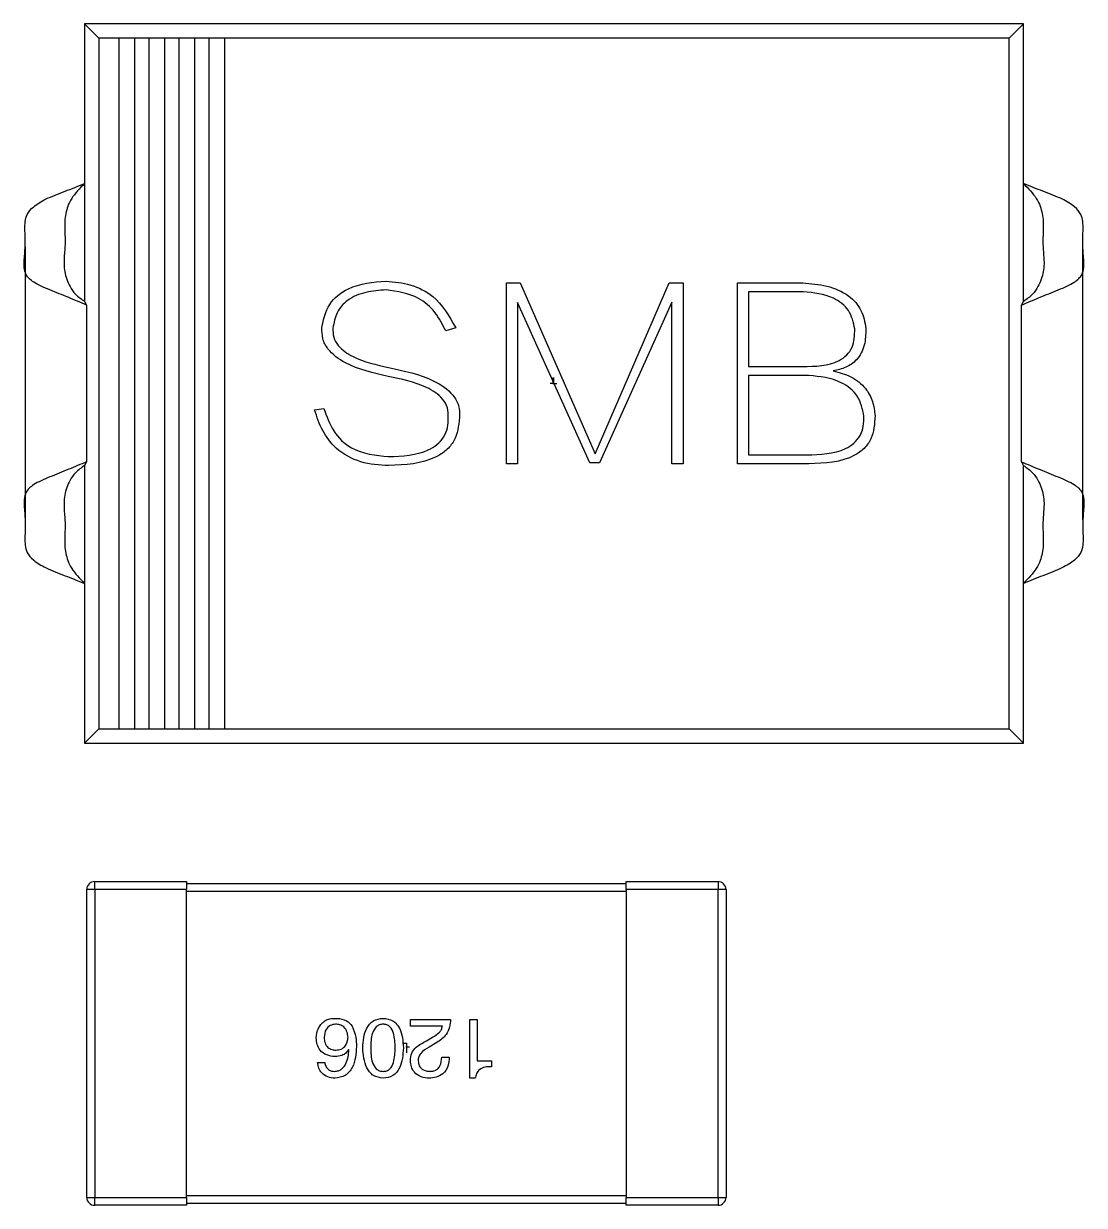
# Model space of a CAD drawing. Header units: millimetres. Extents: x 0 to 841, y 0 to 2287.
# Drawn here: x 355.1 to 365.72, y 317.24 to 329.07 of the extents above; entities that cross this region are included whole.
import ezdxf

# ---------------------------------------------------------------- set-up
doc = ezdxf.new("R2010")
doc.units = ezdxf.units.MM
doc.header["$PDSIZE"] = -1

msp = doc.modelspace()

# ---------------------------------------------------------------- linework, layer by layer
at = {"color": 7, "linetype": 'Continuous', "lineweight": 25}
for p, q in [((355.712, 329.065), (355.712, 326.285)), ((355.857, 328.921), (355.712, 329.065)), ((365.112, 329.065), (355.712, 329.065)), ((364.967, 328.921), (365.112, 329.065)), ((365.112, 326.285), (365.112, 329.065)), ((355.857, 328.921), (355.857, 322.01)), ((356.057, 328.921), (355.857, 328.921)), ((356.217, 328.921), (356.057, 328.921)), ((356.057, 328.921), (356.057, 322.01)), ((356.217, 322.01), (356.217, 328.921)), ((356.357, 328.921), (356.217, 328.921)), ((356.357, 328.921), (356.357, 322.01)), ((356.517, 328.921), (356.357, 328.921)), ((356.657, 328.921), (356.517, 328.921)), ((356.517, 322.01), (356.517, 328.921)), ((356.817, 328.921), (356.657, 328.921)), ((356.657, 328.921), (356.657, 322.01)), ((356.957, 328.921), (356.817, 328.921)), ((356.817, 322.01), (356.817, 328.921)), ((357.117, 328.921), (356.957, 328.921)), ((356.957, 328.921), (356.957, 322.01)), ((364.967, 328.921), (357.117, 328.921)), ((357.117, 322.01), (357.117, 328.921)), ((364.967, 322.01), (364.967, 328.921)), ((355.117, 326.831), (355.117, 324.1)), ((365.707, 324.1), (365.707, 326.831)), ((359.936, 324.662), (359.936, 326.472)), ((359.936, 326.472), (360.074, 326.472)), ((360.074, 326.472), (360.823, 324.76)), ((360.823, 324.76), (361.564, 326.472)), ((361.564, 326.472), (361.705, 326.472)), ((361.705, 326.472), (361.705, 324.662)), ((362.249, 324.662), (362.249, 326.472)), ((362.249, 326.472), (362.904, 326.472)), ((362.36, 326.383), (362.36, 325.635)), ((362.908, 326.383), (362.36, 326.383)), ((355.733, 326.249), (355.733, 324.682)), ((360.772, 324.671), (360.047, 326.274)), ((360.047, 326.274), (360.047, 324.662)), ((361.593, 326.28), (360.866, 324.671)), ((361.593, 324.662), (361.593, 326.28)), ((365.092, 326.249), (365.112, 326.285)), ((365.092, 324.682), (365.092, 326.249)), ((359.429, 326.023), (359.329, 325.991)), ((362.36, 325.635), (362.899, 325.635)), ((362.36, 325.545), (362.36, 324.751)), ((362.963, 325.545), (362.36, 325.545)), ((358.016, 325.201), (358.109, 325.216)), ((362.36, 324.751), (362.942, 324.751)), ((355.733, 324.682), (355.712, 324.646)), ((355.712, 324.646), (355.712, 321.865)), ((360.047, 324.662), (359.936, 324.662)), ((360.866, 324.671), (360.772, 324.671)), ((361.705, 324.662), (361.593, 324.662)), ((362.963, 324.662), (362.249, 324.662)), ((365.112, 321.865), (365.112, 324.646)), ((355.857, 322.01), (355.712, 321.865)), ((355.857, 322.01), (356.057, 322.01)), ((356.057, 322.01), (356.217, 322.01)), ((356.217, 322.01), (356.357, 322.01)), ((356.357, 322.01), (356.517, 322.01)), ((356.517, 322.01), (356.657, 322.01)), ((356.657, 322.01), (356.817, 322.01)), ((356.817, 322.01), (356.957, 322.01)), ((356.957, 322.01), (357.117, 322.01)), ((357.117, 322.01), (364.967, 322.01)), ((364.967, 322.01), (365.112, 321.865)), ((355.712, 321.865), (365.112, 321.865)), ((355.814, 320.402), (355.814, 320.482)), ((355.814, 320.482), (356.734, 320.482)), ((356.734, 320.482), (356.734, 320.402)), ((356.734, 320.462), (361.134, 320.462)), ((361.134, 320.482), (362.054, 320.482)), ((361.134, 320.402), (361.134, 320.482)), ((362.054, 320.482), (362.054, 320.402)), ((355.814, 320.402), (355.734, 320.402)), ((355.734, 317.322), (355.734, 320.402)), ((355.814, 320.402), (355.814, 317.322)), ((356.734, 320.402), (355.814, 320.402)), ((356.734, 317.322), (356.734, 320.402)), ((361.134, 320.382), (356.734, 320.382)), ((362.054, 320.402), (361.134, 320.402)), ((361.134, 320.402), (361.134, 317.322)), ((362.054, 317.322), (362.054, 320.402)), ((362.134, 320.402), (362.054, 320.402)), ((362.134, 320.402), (362.134, 317.322)), ((358.974, 319.103), (359.377, 319.103)), ((358.974, 319.035), (358.974, 319.103)), ((359.295, 319.035), (358.974, 319.035)), ((359.568, 319.103), (359.644, 319.103)), ((359.568, 318.513), (359.568, 319.103)), ((359.644, 319.103), (359.644, 318.687)), ((359.135, 318.887), (359.197, 318.923)), ((358.359, 318.799), (358.356, 318.802)), ((359.24, 318.871), (359.161, 318.825)), ((358.045, 318.671), (358.117, 318.671)), ((359.289, 318.726), (359.364, 318.726)), ((359.644, 318.687), (359.785, 318.687)), ((359.785, 318.687), (359.785, 318.628)), ((359.624, 318.513), (359.568, 318.513)), ((355.734, 317.322), (355.814, 317.322)), ((355.814, 317.242), (355.814, 317.322)), ((355.814, 317.322), (356.734, 317.322)), ((356.734, 317.242), (355.814, 317.242)), ((356.734, 317.342), (361.134, 317.342)), ((356.734, 317.322), (356.734, 317.242)), ((361.134, 317.262), (356.734, 317.262)), ((361.134, 317.322), (362.054, 317.322)), ((361.134, 317.242), (361.134, 317.322)), ((362.054, 317.242), (361.134, 317.242)), ((362.054, 317.322), (362.054, 317.242)), ((362.054, 317.322), (362.134, 317.322))]:
    msp.add_line(p, q, dxfattribs=at)
at = {"color": 7, "linetype": 'Continuous'}
for p, q in [((360.403, 325.466), (360.403, 325.525)), ((360.412, 325.465), (360.412, 325.525)), ((360.412, 325.465), (360.412, 325.525)), ((360.403, 325.466), (360.374, 325.466)), ((360.412, 325.465), (360.442, 325.465)), ((360.412, 325.465), (360.442, 325.465)), ((358.934, 318.862), (358.904, 318.862)), ((358.934, 318.862), (358.904, 318.862)), ((358.934, 318.862), (358.934, 318.802)), ((358.934, 318.862), (358.934, 318.802)), ((358.934, 318.827), (358.964, 318.827)), ((358.934, 318.827), (358.934, 318.768))]:
    msp.add_line(p, q, dxfattribs=at)
at = {"color": 7, "linetype": 'Continuous', "lineweight": 25}
for centre, start, end in [((355.814, 320.402), 90, 180), ((362.054, 320.402), 0, 90), ((355.814, 317.322), 180, 270), ((362.054, 317.322), 270, 0)]:
    msp.add_arc(centre, 0.08, start, end, dxfattribs=at)
for points, knots in [([(355.733, 326.249), (355.673, 326.275), (355.546, 326.328), (355.354, 326.405), (355.195, 326.474), (355.101, 326.57), (355.108, 326.692), (355.122, 326.859), (355.114, 327.012), (355.117, 327.141), (355.197, 327.235), (355.32, 327.314), (355.509, 327.384), (355.647, 327.439), (355.712, 327.465)], [0, 0, 0, 0, 0.061949, 0.131466, 0.207442, 0.278554, 0.399549, 0.500679, 0.606314, 0.720945, 0.786943, 0.858216, 0.933034, 1, 1, 1, 1]), ([(355.712, 327.465), (355.664, 327.416), (355.566, 327.314), (355.514, 327.143), (355.513, 327.016), (355.521, 326.869), (355.508, 326.737), (355.504, 326.623), (355.531, 326.515), (355.566, 326.432), (355.622, 326.35), (355.681, 326.309), (355.713, 326.286)], [0, 0, 0, 0, 0.100904, 0.206993, 0.343489, 0.496154, 0.654287, 0.79477, 0.849119, 0.894101, 0.941785, 1, 1, 1, 1]), ([(365.092, 326.249), (365.151, 326.275), (365.278, 326.328), (365.471, 326.405), (365.629, 326.474), (365.723, 326.57), (365.716, 326.692), (365.703, 326.859), (365.71, 327.012), (365.707, 327.141), (365.628, 327.235), (365.505, 327.314), (365.315, 327.384), (365.177, 327.439), (365.112, 327.465)], [0, 0, 0, 0, 0.061949, 0.131466, 0.207442, 0.278554, 0.399549, 0.500679, 0.606314, 0.720945, 0.786943, 0.858216, 0.933034, 1, 1, 1, 1]), ([(365.112, 327.465), (365.16, 327.416), (365.259, 327.314), (365.31, 327.143), (365.311, 327.016), (365.303, 326.869), (365.316, 326.737), (365.321, 326.623), (365.293, 326.515), (365.259, 326.432), (365.202, 326.35), (365.144, 326.309), (365.112, 326.286)], [0, 0, 0, 0, 0.100904, 0.206993, 0.343489, 0.496154, 0.654287, 0.79477, 0.849119, 0.894101, 0.941785, 1, 1, 1, 1]), ([(358.088, 326.025), (358.106, 326.106), (358.141, 326.27), (358.389, 326.462), (358.601, 326.479), (358.731, 326.49)], [0, 0, 0, 0, 0.2797922, 0.5590496, 1, 1, 1, 1]), ([(358.731, 326.49), (358.814, 326.482), (358.98, 326.465), (359.255, 326.328), (359.363, 326.139), (359.429, 326.023)], [0, 0, 0, 0, 0.281159, 0.561636, 1, 1, 1, 1]), ([(362.904, 326.472), (362.984, 326.465), (363.144, 326.451), (363.357, 326.364), (363.501, 326.203), (363.523, 326.077), (363.534, 326.014)], [0, 0, 0, 0, 0.281014, 0.560776, 0.780117, 1, 1, 1, 1]), ([(358.731, 326.401), (358.663, 326.396), (358.528, 326.386), (358.349, 326.315), (358.228, 326.179), (358.209, 326.073), (358.199, 326.02)], [0, 0, 0, 0, 0.281064, 0.560765, 0.780057, 1, 1, 1, 1]), ([(359.329, 325.991), (359.296, 326.055), (359.231, 326.184), (359.03, 326.358), (358.844, 326.385), (358.731, 326.401)], [0, 0, 0, 0, 0.2809205, 0.5613002, 1, 1, 1, 1]), ([(363.423, 326.011), (363.409, 326.076), (363.38, 326.206), (363.18, 326.355), (363.011, 326.372), (362.908, 326.383)], [0, 0, 0, 0, 0.279392, 0.558788, 1, 1, 1, 1]), ([(355.712, 326.285), (355.716, 326.277), (355.723, 326.262), (355.73, 326.253), (355.733, 326.249)], [0, 0, 0, 0, 0.5599708, 1, 1, 1, 1]), ([(358.752, 325.536), (358.605, 325.569), (358.384, 325.618), (358.163, 325.775), (358.09, 325.911), (358.089, 325.987), (358.088, 326.025)], [0, 0, 0, 0, 0.500677, 0.749958, 0.874961, 1, 1, 1, 1]), ([(358.199, 326.02), (358.199, 325.989), (358.2, 325.926), (358.265, 325.816), (358.451, 325.692), (358.633, 325.652), (358.755, 325.625)], [0, 0, 0, 0, 0.124865, 0.249753, 0.499152, 1, 1, 1, 1]), ([(362.899, 325.635), (363.028, 325.636), (363.19, 325.638), (363.346, 325.746), (363.42, 325.851), (363.422, 325.947), (363.423, 326.011)], [0, 0, 0, 0, 0.499143, 0.624799, 0.750361, 1, 1, 1, 1]), ([(363.534, 326.014), (363.533, 325.958), (363.53, 325.847), (363.457, 325.703), (363.336, 325.619), (363.25, 325.601), (363.207, 325.592)], [0, 0, 0, 0, 0.280708, 0.559552, 0.779382, 1, 1, 1, 1]), ([(359.354, 325.123), (359.354, 325.157), (359.355, 325.225), (359.283, 325.342), (359.08, 325.468), (358.883, 325.509), (358.752, 325.536)], [0, 0, 0, 0, 0.1247431, 0.2495365, 0.4990063, 1, 1, 1, 1]), ([(358.755, 325.625), (358.912, 325.592), (359.145, 325.544), (359.384, 325.387), (359.466, 325.245), (359.466, 325.164), (359.466, 325.124)], [0, 0, 0, 0, 0.500845, 0.750176, 0.875064, 1, 1, 1, 1]), ([(363.515, 325.137), (363.5, 325.208), (363.471, 325.349), (363.257, 325.515), (363.075, 325.534), (362.963, 325.545)], [0, 0, 0, 0, 0.279631, 0.55891, 1, 1, 1, 1]), ([(363.207, 325.592), (363.268, 325.575), (363.389, 325.543), (363.531, 325.432), (363.609, 325.287), (363.62, 325.189), (363.626, 325.14)], [0, 0, 0, 0, 0.280512, 0.559771, 0.779635, 1, 1, 1, 1]), ([(358.757, 324.644), (358.662, 324.649), (358.473, 324.661), (358.235, 324.793), (358.085, 324.989), (358.039, 325.13), (358.016, 325.201)], [0, 0, 0, 0, 0.280313, 0.559402, 0.779436, 1, 1, 1, 1]), ([(358.109, 325.216), (358.136, 325.138), (358.19, 324.982), (358.411, 324.768), (358.626, 324.746), (358.757, 324.733)], [0, 0, 0, 0, 0.281247, 0.561298, 1, 1, 1, 1]), ([(359.466, 325.124), (359.457, 325.042), (359.443, 324.919), (359.336, 324.793), (359.13, 324.66), (358.923, 324.651), (358.757, 324.644)], [0, 0, 0, 0, 0.249175, 0.374659, 0.500348, 1, 1, 1, 1]), ([(358.757, 324.733), (358.895, 324.739), (359.067, 324.746), (359.243, 324.849), (359.312, 324.925), (359.351, 325.022), (359.353, 325.089), (359.354, 325.123)], [0, 0, 0, 0, 0.498923, 0.624297, 0.749457, 0.874611, 1, 1, 1, 1]), ([(362.942, 324.751), (363.077, 324.755), (363.247, 324.758), (363.417, 324.864), (363.481, 324.942), (363.514, 325.038), (363.514, 325.104), (363.515, 325.137)], [0, 0, 0, 0, 0.4987347, 0.6241059, 0.7493005, 0.8745241, 1, 1, 1, 1]), ([(363.626, 325.14), (363.621, 325.06), (363.614, 324.94), (363.52, 324.811), (363.326, 324.674), (363.124, 324.667), (362.963, 324.662)], [0, 0, 0, 0, 0.249604, 0.375142, 0.500853, 1, 1, 1, 1]), ([(355.733, 324.682), (355.673, 324.656), (355.546, 324.603), (355.354, 324.526), (355.195, 324.457), (355.101, 324.361), (355.108, 324.239), (355.122, 324.072), (355.114, 323.919), (355.117, 323.79), (355.197, 323.696), (355.32, 323.617), (355.509, 323.547), (355.647, 323.492), (355.712, 323.465)], [0, 0, 0, 0, 0.061949, 0.131466, 0.207442, 0.278554, 0.399549, 0.500679, 0.606314, 0.720945, 0.786943, 0.858216, 0.933034, 1, 1, 1, 1]), ([(355.713, 324.645), (355.681, 324.622), (355.622, 324.581), (355.566, 324.499), (355.531, 324.416), (355.504, 324.308), (355.508, 324.194), (355.521, 324.062), (355.513, 323.915), (355.514, 323.788), (355.566, 323.617), (355.664, 323.515), (355.712, 323.465)], [0, 0, 0, 0, 0.058215, 0.105899, 0.150881, 0.20523, 0.345713, 0.503846, 0.656511, 0.793007, 0.899096, 1, 1, 1, 1]), ([(365.112, 324.646), (365.108, 324.654), (365.101, 324.669), (365.095, 324.678), (365.092, 324.682)], [0, 0, 0, 0, 0.559971, 1, 1, 1, 1]), ([(365.092, 324.682), (365.151, 324.656), (365.278, 324.603), (365.471, 324.526), (365.629, 324.457), (365.723, 324.361), (365.716, 324.239), (365.703, 324.072), (365.71, 323.919), (365.707, 323.79), (365.628, 323.696), (365.505, 323.617), (365.315, 323.547), (365.177, 323.492), (365.112, 323.465)], [0, 0, 0, 0, 0.061949, 0.131466, 0.207442, 0.278554, 0.399549, 0.500679, 0.606314, 0.720945, 0.786943, 0.858216, 0.933034, 1, 1, 1, 1]), ([(365.112, 324.645), (365.144, 324.622), (365.202, 324.581), (365.259, 324.499), (365.293, 324.416), (365.321, 324.308), (365.316, 324.194), (365.303, 324.062), (365.311, 323.915), (365.31, 323.788), (365.259, 323.617), (365.16, 323.515), (365.112, 323.465)], [0, 0, 0, 0, 0.058215, 0.105899, 0.150881, 0.20523, 0.345713, 0.503846, 0.656511, 0.793007, 0.899096, 1, 1, 1, 1]), ([(358.032, 318.917), (358.035, 318.947), (358.04, 319.003), (358.075, 319.045), (358.091, 319.064)], [0, 0, 0, 0, 0.55918, 1, 1, 1, 1]), ([(358.091, 319.064), (358.102, 319.075), (358.124, 319.095), (358.176, 319.112), (358.215, 319.113), (358.238, 319.113)], [0, 0, 0, 0, 0.279388, 0.559544, 1, 1, 1, 1]), ([(358.225, 319.054), (358.207, 319.052), (358.17, 319.046), (358.119, 318.997), (358.114, 318.949), (358.11, 318.92)], [0, 0, 0, 0, 0.2807757, 0.5599661, 1, 1, 1, 1]), ([(358.35, 318.923), (358.348, 318.942), (358.344, 318.98), (358.314, 319.027), (358.27, 319.051), (358.24, 319.053), (358.225, 319.054)], [0, 0, 0, 0, 0.280779, 0.559503, 0.779325, 1, 1, 1, 1]), ([(358.238, 319.113), (358.273, 319.109), (358.334, 319.101), (358.374, 319.055), (358.392, 319.035)], [0, 0, 0, 0, 0.559584, 1, 1, 1, 1]), ([(358.392, 319.035), (358.407, 318.998), (358.433, 318.933), (358.434, 318.862), (358.435, 318.831)], [0, 0, 0, 0, 0.558783, 1, 1, 1, 1]), ([(358.498, 318.818), (358.503, 318.887), (358.509, 318.973), (358.564, 319.057), (358.616, 319.102), (358.667, 319.109), (358.701, 319.113)], [0, 0, 0, 0, 0.499687, 0.625352, 0.750869, 1, 1, 1, 1]), ([(358.701, 319.054), (358.689, 319.053), (358.664, 319.05), (358.621, 319.023), (358.58, 318.943), (358.578, 318.868), (358.577, 318.818)], [0, 0, 0, 0, 0.125208, 0.250259, 0.499246, 1, 1, 1, 1]), ([(358.701, 319.113), (358.735, 319.109), (358.786, 319.102), (358.838, 319.057), (358.894, 318.973), (358.9, 318.887), (358.904, 318.818)], [0, 0, 0, 0, 0.249123, 0.374635, 0.500323, 1, 1, 1, 1]), ([(358.822, 318.818), (358.821, 318.868), (358.819, 318.942), (358.781, 319.023), (358.738, 319.051), (358.714, 319.053), (358.701, 319.054)], [0, 0, 0, 0, 0.500896, 0.749906, 0.874864, 1, 1, 1, 1]), ([(359.197, 318.923), (359.221, 318.938), (359.256, 318.96), (359.287, 319.002), (359.292, 319.024), (359.295, 319.035)], [0, 0, 0, 0, 0.559626, 0.779993, 1, 1, 1, 1]), ([(359.377, 319.103), (359.375, 319.077), (359.371, 319.024), (359.331, 318.934), (359.274, 318.895), (359.24, 318.871)], [0, 0, 0, 0, 0.281037, 0.561511, 1, 1, 1, 1]), ([(358.218, 318.73), (358.191, 318.733), (358.136, 318.74), (358.07, 318.786), (358.038, 318.852), (358.034, 318.895), (358.032, 318.917)], [0, 0, 0, 0, 0.280617, 0.559274, 0.779238, 1, 1, 1, 1]), ([(358.11, 318.92), (358.112, 318.902), (358.116, 318.866), (358.144, 318.821), (358.186, 318.799), (358.214, 318.796), (358.228, 318.795)], [0, 0, 0, 0, 0.280784, 0.559454, 0.779294, 1, 1, 1, 1]), ([(358.228, 318.795), (358.247, 318.797), (358.284, 318.801), (358.327, 318.835), (358.345, 318.88), (358.348, 318.909), (358.35, 318.923)], [0, 0, 0, 0, 0.280297, 0.558545, 0.778963, 1, 1, 1, 1]), ([(358.435, 318.831), (358.43, 318.758), (358.424, 318.666), (358.364, 318.575), (358.309, 318.527), (358.255, 318.519), (358.218, 318.513)], [0, 0, 0, 0, 0.499644, 0.625328, 0.750848, 1, 1, 1, 1]), ([(358.356, 318.802), (358.348, 318.789), (358.331, 318.763), (358.282, 318.735), (358.243, 318.732), (358.218, 318.73)], [0, 0, 0, 0, 0.280289, 0.560345, 1, 1, 1, 1]), ([(358.218, 318.582), (358.23, 318.584), (358.254, 318.586), (358.297, 318.609), (358.348, 318.679), (358.355, 318.751), (358.359, 318.799)], [0, 0, 0, 0, 0.125456, 0.250769, 0.499842, 1, 1, 1, 1]), ([(358.701, 318.513), (358.667, 318.519), (358.615, 318.527), (358.564, 318.575), (358.51, 318.662), (358.503, 318.749), (358.498, 318.818)], [0, 0, 0, 0, 0.248785, 0.374282, 0.499955, 1, 1, 1, 1]), ([(358.577, 318.818), (358.578, 318.768), (358.58, 318.694), (358.621, 318.613), (358.664, 318.585), (358.689, 318.583), (358.701, 318.582)], [0, 0, 0, 0, 0.500906, 0.749819, 0.874781, 1, 1, 1, 1]), ([(358.701, 318.582), (358.714, 318.583), (358.738, 318.585), (358.781, 318.614), (358.819, 318.695), (358.821, 318.769), (358.822, 318.818)], [0, 0, 0, 0, 0.125131, 0.250047, 0.49906, 1, 1, 1, 1]), ([(358.904, 318.818), (358.9, 318.748), (358.894, 318.661), (358.84, 318.573), (358.788, 318.525), (358.736, 318.518), (358.701, 318.513)], [0, 0, 0, 0, 0.500012, 0.625693, 0.751201, 1, 1, 1, 1]), ([(358.974, 318.69), (358.976, 318.716), (358.981, 318.767), (359.041, 318.839), (359.099, 318.869), (359.135, 318.887)], [0, 0, 0, 0, 0.278936, 0.55895, 1, 1, 1, 1]), ([(359.161, 318.825), (359.131, 318.807), (359.088, 318.783), (359.054, 318.728), (359.053, 318.701), (359.053, 318.687)], [0, 0, 0, 0, 0.559716, 0.780121, 1, 1, 1, 1]), ([(358.218, 318.513), (358.194, 318.516), (358.146, 318.522), (358.087, 318.559), (358.054, 318.614), (358.048, 318.652), (358.045, 318.671)], [0, 0, 0, 0, 0.280542, 0.559408, 0.779403, 1, 1, 1, 1]), ([(358.117, 318.671), (358.12, 318.657), (358.127, 318.63), (358.152, 318.599), (358.186, 318.584), (358.208, 318.583), (358.218, 318.582)], [0, 0, 0, 0, 0.280442, 0.559411, 0.779526, 1, 1, 1, 1]), ([(359.161, 318.513), (359.134, 318.516), (359.081, 318.522), (359.015, 318.565), (358.981, 318.627), (358.976, 318.669), (358.974, 318.69)], [0, 0, 0, 0, 0.280638, 0.559382, 0.779283, 1, 1, 1, 1]), ([(359.053, 318.687), (359.055, 318.67), (359.059, 318.637), (359.092, 318.601), (359.132, 318.585), (359.158, 318.583), (359.171, 318.582)], [0, 0, 0, 0, 0.280293, 0.558564, 0.778935, 1, 1, 1, 1]), ([(359.364, 318.726), (359.362, 318.695), (359.358, 318.633), (359.308, 318.556), (359.234, 318.519), (359.185, 318.515), (359.161, 318.513)], [0, 0, 0, 0, 0.2807196, 0.5590835, 0.7791163, 1, 1, 1, 1]), ([(359.171, 318.582), (359.184, 318.583), (359.21, 318.585), (359.247, 318.603), (359.283, 318.65), (359.286, 318.695), (359.289, 318.726)], [0, 0, 0, 0, 0.1873548, 0.3740082, 0.5608336, 1, 1, 1, 1]), ([(359.785, 318.628), (359.764, 318.628), (359.722, 318.628), (359.666, 318.606), (359.632, 318.562), (359.627, 318.529), (359.624, 318.513)], [0, 0, 0, 0, 0.280977, 0.560111, 0.779578, 1, 1, 1, 1])]:
    msp.add_open_spline(points, degree=3, knots=knots, dxfattribs=at)
at = {"color": 7, "linetype": 'Continuous'}
for p in [(360.403, 325.466), (360.412, 325.465), (360.412, 325.465), (358.934, 318.862), (358.934, 318.862), (358.934, 318.827)]:
    msp.add_point(p, dxfattribs=at)

doc.saveas('drawing.dxf')
